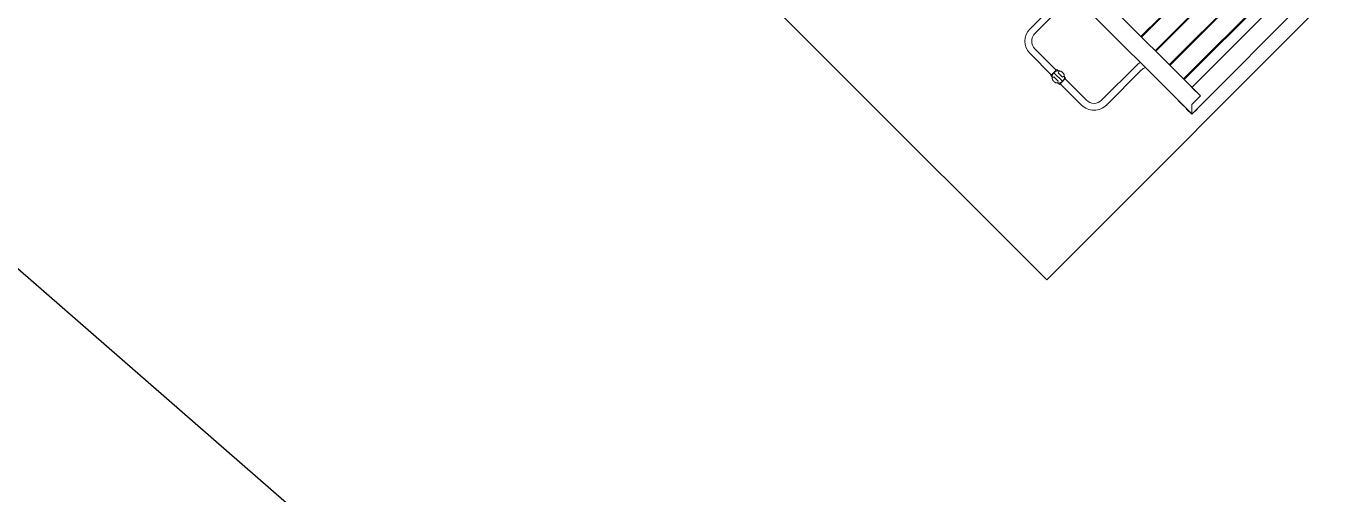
# Model space of a CAD drawing. Header units: metres. Extents: x 859577 to 860336, y 1645916 to 1646650.
# Drawn here: x 859951.88 to 859958.27, y 1646425.52 to 1646427.83 of the extents above; entities that cross this region are included whole.
import ezdxf

# ---------------------------------------------------------------- set-up
doc = ezdxf.new("R2010")
doc.units = ezdxf.units.M
doc.layers.add('A-ACCESORIOS', color=30, linetype='Continuous', lineweight=20)
doc.layers.add('PISO', color=31, linetype='Continuous', lineweight=15)

# ---------------------------------------------------------------- blocks, each defined once
blk = doc.blocks.new('vr10-13')
at = {"layer": 'A-ACCESORIOS', "linetype": 'Continuous', "lineweight": 0}
for p, q in [((4.0441, 0.3156), (4.0441, 1.1926)), ((3.5956, 1.1076), (3.5956, 0.4006)), ((3.5996, 1.1076), (3.5996, 0.4006)), ((3.6946, 1.1076), (3.6946, 0.4006)), ((3.6986, 1.1076), (3.6986, 0.4006)), ((3.7936, 1.1076), (3.7936, 0.4006)), ((3.7976, 1.1076), (3.7976, 0.4006)), ((3.8926, 1.1076), (3.8926, 0.4006)), ((3.8966, 0.4006), (3.8966, 1.1076)), ((3.9511, 1.1076), (3.9511, 0.4006)), ((3.7936, 0.5694), (3.7976, 0.5654)), ((3.7936, 0.5468), (3.7976, 0.5428)), ((3.8966, 0.4763), (3.8926, 0.4803)), ((3.8966, 0.4578), (3.8926, 0.4538)), ((3.8926, 0.4478), (3.894, 0.4464)), ((3.1841, 0.4006), (4.0111, 0.4006)), ((3.5956, 0.4085), (3.5996, 0.4085)), ((3.6946, 0.4085), (3.6986, 0.4085)), ((3.7936, 0.4085), (3.7976, 0.4085)), ((3.8932, 0.4408), (3.8926, 0.4414)), ((3.8926, 0.4085), (3.8966, 0.4085)), ((3.8966, 0.4374), (3.8932, 0.4408)), ((3.9476, 0.4041), (3.9511, 0.4041)), ((3.9476, 0.4006), (3.9476, 0.4041)), ((3.9486, 0.4041), (3.9486, 0.4006)), ((3.9501, 0.4006), (3.9501, 0.4016)), ((3.9501, 0.4016), (3.9511, 0.4016)), ((4.0111, 0.4006), (3.9511, 0.4006)), ((4.0111, 0.4006), (4.0111, 0.3406)), ((4.0111, 0.3406), (4.0111, 0.4006)), ((4.0441, 0.4016), (4.0451, 0.4016)), ((4.0451, 0.4016), (4.0451, 0.3651)), ((4.0111, 0.3406), (4.0417, 0.31)), ((4.0111, 0.3406), (4.0417, 0.31)), ((4.0451, 0.3431), (4.0451, 0.3066)), ((4.0361, 0.3076), (3.1591, 0.3076)), ((3.1807, 0.0401), (3.1807, 0.3021)), ((3.2144, 0.0401), (3.2144, 0.3021)), ((3.6807, 0.0401), (3.6807, 0.2841)), ((3.7144, 0.0401), (3.7144, 0.2841)), ((3.9501, 0.3066), (3.9501, 0.3076)), ((3.9866, 0.3066), (3.9501, 0.3066)), ((4.0451, 0.3066), (4.0086, 0.3066)), ((3.2676, -0.013), (3.4171, -0.013)), ((3.2676, -0.0467), (3.4171, -0.0467)), ((3.4171, -0.0299), (3.4171, -0.0088)), ((3.4256, -0.0088), (3.4171, -0.0088)), ((3.4171, -0.0299), (3.4171, -0.051)), ((3.4171, -0.0299), (3.4178, -0.0299)), ((3.4178, -0.0299), (3.4171, -0.0299)), ((3.4171, -0.051), (3.4256, -0.051)), ((3.4774, -0.0299), (3.4178, -0.0299)), ((3.4178, -0.0299), (3.4774, -0.0299)), ((3.4627, -0.0149), (3.4324, -0.0149)), ((3.4324, -0.0449), (3.4627, -0.0449)), ((3.4781, -0.0088), (3.4696, -0.0088)), ((3.4696, -0.051), (3.4781, -0.051)), ((3.4774, -0.0299), (3.4781, -0.0299)), ((3.4781, -0.0299), (3.4774, -0.0299)), ((3.4781, -0.0299), (3.4781, -0.0088)), ((3.4781, -0.013), (3.6276, -0.013)), ((3.4781, -0.0299), (3.4781, -0.051)), ((3.4781, -0.0467), (3.6276, -0.0467))]:
    blk.add_line(p, q, dxfattribs=at)
for centre, radius, start, end in [((3.5976, 0.7541), 0.225, 330.58802, 332.73396), ((3.5976, 0.7541), 0.225, 295.53809, 296.67242), ((3.9447, 0.3983), 0.0062, 29.54605, 51.0955), ((3.9534, 0.407), 0.0062, 218.8377, 240.45395), ((4.0371, 0.3651), 0.008, 331.04498, 0), ((4.0371, 0.3431), 0.008, 0, 28.95502), ((3.7676, 0.2841), 0.0869, 164.30113, 180), ((3.7676, 0.2841), 0.0532, 153.75919, 180), ((3.9866, 0.3146), 0.008, 270, 298.95502), ((4.0086, 0.3146), 0.008, 241.04498, 270), ((4.0361, 0.3156), 0.008, 270, 315), ((4.0361, 0.3156), 0.008, 315, 0), ((3.2676, 0.0401), 0.0868, 180, 270), ((3.2676, 0.0401), 0.0532, 180, 270), ((3.6276, 0.0401), 0.0531, 270, 0), ((3.6276, 0.0401), 0.0868, 270, 0), ((3.4476, -0.0299), 0.0305, 119.82646, 149.82973), ((3.4476, -0.0299), 0.0305, 210.16985, 240.12878), ((3.4476, -0.0299), 0.0305, 30.16985, 60.12878), ((3.4476, -0.0299), 0.0305, 299.82646, 329.82973)]:
    blk.add_arc(centre, radius, start, end, dxfattribs=at)
for centre, major_axis, start_param, end_param in [((3.4513, -0.0265), (0.0202, -0.0222), 3.325229, 3.924339), ((3.4513, -0.0333), (-0.0202, -0.0222), 5.500439, 6.099549), ((3.4438, -0.0265), (0.0202, 0.0222), 5.500439, 6.099549), ((3.4438, -0.0333), (-0.0202, 0.0222), 3.325229, 3.924339)]:
    blk.add_ellipse(centre, major_axis=major_axis, ratio=0.293153, start_param=start_param, end_param=end_param, dxfattribs=at)
for points, knots in [([(3.4596, -0.0007), (3.4588, -0.0005), (3.4579, -0.0002), (3.4561, 0.0002), (3.4551, 0.0004), (3.4536, 0.0006), (3.4531, 0.0007), (3.452, 0.0008), (3.4515, 0.0008), (3.4504, 0.0009), (3.4498, 0.0009), (3.4487, 0.001), (3.4482, 0.001), (3.4465, 0.001), (3.4454, 0.001), (3.4438, 0.0008), (3.4432, 0.0008), (3.4422, 0.0007), (3.4416, 0.0006), (3.4401, 0.0004), (3.4391, 0.0002), (3.4373, -0.0002), (3.4364, -0.0005), (3.4356, -0.0007)], [0.00000027, 0.00000027, 0.00000027, 0.00000027, 0.00330795, 0.00330795, 0.00661563, 0.00661563, 0.00826947, 0.00826947, 0.0099233, 0.0099233, 0.01157714, 0.01157714, 0.01323098, 0.01323098, 0.01653866, 0.01653866, 0.0181925, 0.0181925, 0.01984634, 0.01984634, 0.02315402, 0.02315402, 0.0264617, 0.0264617, 0.0264617, 0.0264617]), ([(3.4212, -0.0145), (3.4211, -0.0147), (3.4211, -0.0148), (3.4208, -0.0153), (3.4206, -0.0156), (3.4203, -0.0163), (3.4202, -0.0166), (3.4197, -0.0177), (3.4195, -0.0184), (3.4191, -0.0196), (3.419, -0.02), (3.4188, -0.0208), (3.4187, -0.0212), (3.4185, -0.0225), (3.4183, -0.0234), (3.4181, -0.0252), (3.418, -0.0261), (3.4178, -0.028), (3.4178, -0.0289), (3.4178, -0.0299)], [0.00628047, 0.00628047, 0.00628047, 0.00628047, 0.00695002, 0.00695002, 0.00835308, 0.00835308, 0.00975614, 0.00975614, 0.01256225, 0.01256225, 0.01396531, 0.01396531, 0.01536836, 0.01536836, 0.01817447, 0.01817447, 0.02098059, 0.02098059, 0.0237867, 0.0237867, 0.0237867, 0.0237867]), ([(3.4178, -0.0299), (3.4178, -0.0318), (3.4179, -0.0336), (3.4182, -0.0359), (3.4183, -0.0363), (3.4185, -0.0372), (3.4185, -0.0376), (3.4188, -0.0389), (3.419, -0.0397), (3.4194, -0.0409), (3.4195, -0.0413), (3.4198, -0.042), (3.4199, -0.0424), (3.4203, -0.0435), (3.4206, -0.0441), (3.4211, -0.0449), (3.4211, -0.0451), (3.4212, -0.0452)], [0.0000002, 0.0000002, 0.0000002, 0.0000002, 0.00560504, 0.00560504, 0.00700625, 0.00700625, 0.00840746, 0.00840746, 0.01120988, 0.01120988, 0.01261109, 0.01261109, 0.0140123, 0.0140123, 0.01681472, 0.01681472, 0.0175116, 0.0175116, 0.0175116, 0.0175116]), ([(3.4341, -0.0027), (3.4335, -0.0029), (3.433, -0.0031), (3.4324, -0.0034), (3.4322, -0.0035), (3.4318, -0.0038), (3.4317, -0.0039), (3.4312, -0.0043), (3.4309, -0.0046), (3.4306, -0.005), (3.4305, -0.0051), (3.4304, -0.0054), (3.4303, -0.0055), (3.4303, -0.0057)], [0.00308281, 0.00308281, 0.00308281, 0.00308281, 0.00570068, 0.00570068, 0.00700962, 0.00700962, 0.00831855, 0.00831855, 0.01093643, 0.01093643, 0.01224536, 0.01224536, 0.0135543, 0.0135543, 0.0135543, 0.0135543]), ([(3.4303, -0.0541), (3.4303, -0.0542), (3.4304, -0.0544), (3.4305, -0.0546), (3.4306, -0.0548), (3.4309, -0.0552), (3.4312, -0.0555), (3.4318, -0.056), (3.4322, -0.0562), (3.4328, -0.0566), (3.433, -0.0567), (3.4335, -0.0569), (3.4338, -0.057), (3.4341, -0.0571)], [0.00312915, 0.00312915, 0.00312915, 0.00312915, 0.00444647, 0.00444647, 0.00576379, 0.00576379, 0.00839842, 0.00839842, 0.01103305, 0.01103305, 0.01235037, 0.01235037, 0.01366768, 0.01366768, 0.01366768, 0.01366768]), ([(3.4356, -0.0591), (3.4364, -0.0593), (3.4373, -0.0595), (3.4391, -0.0599), (3.4401, -0.0601), (3.4416, -0.0603), (3.4421, -0.0604), (3.4432, -0.0605), (3.4437, -0.0606), (3.4448, -0.0607), (3.4453, -0.0607), (3.4464, -0.0607), (3.447, -0.0608), (3.4487, -0.0608), (3.4498, -0.0607), (3.4514, -0.0606), (3.452, -0.0605), (3.453, -0.0604), (3.4535, -0.0603), (3.4551, -0.0601), (3.456, -0.0599), (3.4579, -0.0595), (3.4588, -0.0593), (3.4596, -0.0591)], [0.00000027, 0.00000027, 0.00000027, 0.00000027, 0.00330795, 0.00330795, 0.00661563, 0.00661563, 0.00826947, 0.00826947, 0.0099233, 0.0099233, 0.01157714, 0.01157714, 0.01323098, 0.01323098, 0.01653866, 0.01653866, 0.0181925, 0.0181925, 0.01984634, 0.01984634, 0.02315402, 0.02315402, 0.0264617, 0.0264617, 0.0264617, 0.0264617]), ([(3.4649, -0.0057), (3.4648, -0.0055), (3.4648, -0.0054), (3.4646, -0.0051), (3.4646, -0.005), (3.4643, -0.0046), (3.464, -0.0043), (3.4634, -0.0038), (3.463, -0.0035), (3.4624, -0.0032), (3.4621, -0.0031), (3.4616, -0.0029), (3.4614, -0.0028), (3.4611, -0.0027)], [0.00312915, 0.00312915, 0.00312915, 0.00312915, 0.00444647, 0.00444647, 0.00576379, 0.00576379, 0.00839842, 0.00839842, 0.01103305, 0.01103305, 0.01235037, 0.01235037, 0.01366768, 0.01366768, 0.01366768, 0.01366768]), ([(3.4611, -0.0571), (3.4617, -0.0569), (3.4621, -0.0567), (3.4628, -0.0563), (3.463, -0.0562), (3.4634, -0.056), (3.4635, -0.0558), (3.464, -0.0555), (3.4643, -0.0552), (3.4646, -0.0548), (3.4646, -0.0546), (3.4648, -0.0544), (3.4648, -0.0542), (3.4649, -0.0541)], [0.00308281, 0.00308281, 0.00308281, 0.00308281, 0.00570068, 0.00570068, 0.00700962, 0.00700962, 0.00831855, 0.00831855, 0.01093643, 0.01093643, 0.01224536, 0.01224536, 0.0135543, 0.0135543, 0.0135543, 0.0135543]), ([(3.4774, -0.0299), (3.4774, -0.028), (3.4772, -0.0261), (3.4769, -0.0239), (3.4769, -0.0234), (3.4767, -0.0225), (3.4766, -0.0221), (3.4764, -0.0208), (3.4762, -0.02), (3.4758, -0.0189), (3.4757, -0.0185), (3.4754, -0.0177), (3.4753, -0.0173), (3.4749, -0.0163), (3.4745, -0.0156), (3.4741, -0.0148), (3.474, -0.0147), (3.474, -0.0145)], [0.0000002, 0.0000002, 0.0000002, 0.0000002, 0.00560504, 0.00560504, 0.00700625, 0.00700625, 0.00840746, 0.00840746, 0.01120988, 0.01120988, 0.01261109, 0.01261109, 0.0140123, 0.0140123, 0.01681472, 0.01681472, 0.0175116, 0.0175116, 0.0175116, 0.0175116]), ([(3.474, -0.0452), (3.474, -0.0451), (3.4741, -0.0449), (3.4744, -0.0445), (3.4745, -0.0441), (3.4749, -0.0435), (3.475, -0.0431), (3.4754, -0.0421), (3.4757, -0.0413), (3.476, -0.0401), (3.4762, -0.0397), (3.4764, -0.0389), (3.4765, -0.0385), (3.4767, -0.0372), (3.4769, -0.0363), (3.4771, -0.0346), (3.4772, -0.0336), (3.4773, -0.0318), (3.4774, -0.0308), (3.4774, -0.0299)], [0.00628047, 0.00628047, 0.00628047, 0.00628047, 0.00695002, 0.00695002, 0.00835308, 0.00835308, 0.00975614, 0.00975614, 0.01256225, 0.01256225, 0.01396531, 0.01396531, 0.01536836, 0.01536836, 0.01817447, 0.01817447, 0.02098059, 0.02098059, 0.0237867, 0.0237867, 0.0237867, 0.0237867])]:
    blk.add_open_spline(points, degree=3, knots=knots, dxfattribs=at)
for points in [[(3.4356, -0.0007), (3.4351, -0.0014), (3.4345, -0.002), (3.4341, -0.0027)], [(3.4341, -0.0571), (3.4345, -0.0577), (3.4351, -0.0584), (3.4356, -0.0591)], [(3.4611, -0.0027), (3.4606, -0.002), (3.4601, -0.0014), (3.4596, -0.0007)], [(3.4596, -0.0591), (3.4601, -0.0584), (3.4606, -0.0577), (3.4611, -0.0571)]]:
    blk.add_open_spline(points, degree=3, dxfattribs=at)

msp = doc.modelspace()

# ---------------------------------------------------------------- linework, layer by layer
at = {"elevation": 970.53041, "flags": 128}
msp.add_lwpolyline([(859934.09358, 1646442.10294), (859951.90371, 1646458.82752), (859972.36878, 1646440.53708), (859958.92941, 1646420.44556)], close=True, dxfattribs=at)
at = {"layer": 'PISO'}
msp.add_lwpolyline([(859955.32076, 1646431.14226), (859958.40676, 1646428.06023), (859956.92381, 1646426.57537), (859953.83781, 1646429.65739)], close=True, dxfattribs=at)

# ---------------------------------------------------------------- block references
at = {"layer": 'A-ACCESORIOS', "rotation": 315.0369750842425}
msp.add_blockref('vr10-13', (859954.56182, 1646430.03448), dxfattribs=at)

doc.saveas('drawing.dxf')
